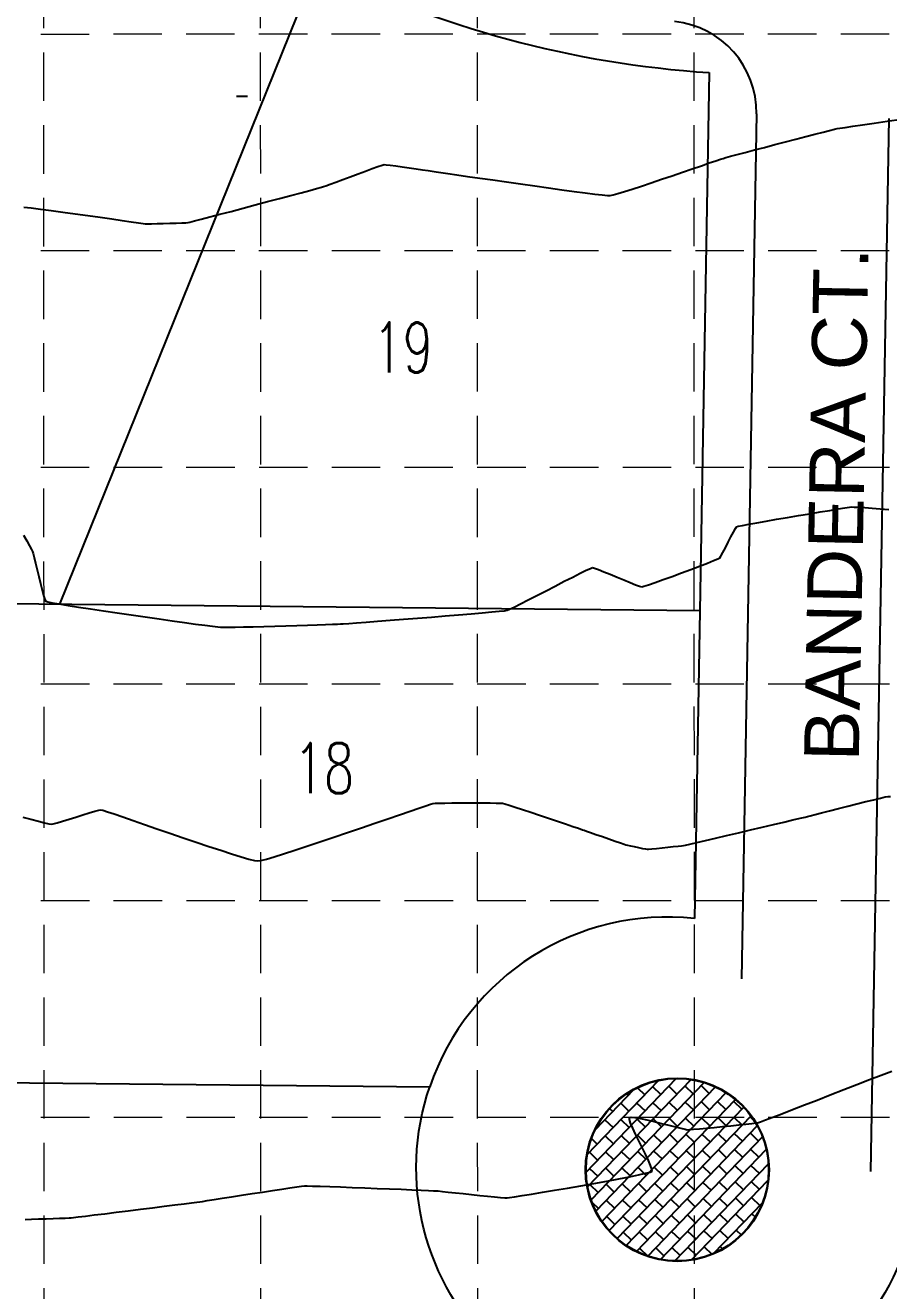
# Model space of a CAD drawing. Extents: x -500 to 2880, y -1767 to 500.
# Drawn here: x 2208.6 to 2397.8, y -805 to -527.6 of the extents above; entities that cross this region are included whole.
import ezdxf
from ezdxf.enums import TextEntityAlignment as Align

# ---------------------------------------------------------------- set-up
doc = ezdxf.new("R2010")
doc.units = 0
doc.header["$LTSCALE"] = 25
doc.header["$MEASUREMENT"] = 0
doc.linetypes.add('DASHED', pattern=[0.75, 0.5, -0.25])
doc.linetypes.add('HIDDEN', pattern=[0.375, 0.25, -0.125])
for name, color, linetype in [('BRICK', 254, 'CONTINUOUS'), ('CONT-MJR', 11, 'DASHED'), ('CONT-MNR', 9, 'HIDDEN'), ('GRID', 254, 'HIDDEN'), ('P-LOTS', 1, 'CONTINUOUS'), ('P-ROW', 2, 'CONTINUOUS'), ('PHASE2', 9, 'CONTINUOUS'), ('PHASE2TEXT', 9, 'CONTINUOUS'), ('STREET', 6, 'CONTINUOUS')]:
    doc.layers.add(name, color=color, linetype=linetype)
doc.styles.get("Standard").update_dxf_attribs({"font": 'ARIAL.TTF'})
doc.styles.add('TEXT100', font='simplex.shx', dxfattribs={"height": 8.8})

msp = doc.modelspace()

# ---------------------------------------------------------------- hatches: boundary and pattern name
at = {"layer": 'BRICK'}
h = msp.add_hatch(dxfattribs=at)
h.set_pattern_fill('BRICK', color=256, scale=10, angle=-133.9098, style=0)
h.set_pattern_definition([(226.09015, (3424.1136, -361.384), (1.80108, -1.733814), []), (316.09015, (3424.1136, -361.384), (3.467628, 3.60216), [2.5, -2.5]), (316.09015, (3422.38, -363.185), (3.467628, 3.60216), [-2.5, 2.5])])
edge = h.paths.add_edge_path()
edge.add_arc((2351.5, -778.5), 20, -133.9098, 226.0902)

# ---------------------------------------------------------------- linework, layer by layer
msp.add_circle((2351.5, -778.5), 20.11, dxfattribs=at)
at = {"layer": 'CONT-MJR', "color": 35}
for p, q in [((2375.66, -635.47, 590), (2378.1, -635.05, 590)), ((2378.1, -635.05, 590), (2380.52, -634.65, 590)), ((2380.52, -634.65, 590), (2382.82, -634.26, 590)), ((2382.82, -634.26, 590), (2384.93, -633.92, 590)), ((2384.93, -633.92, 590), (2386.76, -633.62, 590)), ((2386.76, -633.62, 590), (2388.23, -633.39, 590)), ((2388.23, -633.39, 590), (2389.26, -633.24, 590)), ((2389.26, -633.24, 590), (2389.76, -633.18, 590)), ((2389.76, -633.18, 590), (2390.29, -633.19, 590)), ((2390.29, -633.19, 590), (2391.26, -633.24, 590)), ((2391.26, -633.24, 590), (2392.59, -633.32, 590)), ((2392.59, -633.32, 590), (2394.19, -633.43, 590)), ((2394.19, -633.43, 590), (2395.97, -633.56, 590)), ((2395.97, -633.56, 590), (2397.84, -633.7, 590)), ((2363.79, -638.68, 590), (2364.23, -637.89, 590)), ((2364.23, -637.89, 590), (2364.49, -637.53, 590)), ((2364.49, -637.53, 590), (2364.87, -637.42, 590)), ((2364.87, -637.42, 590), (2365.79, -637.23, 590)), ((2365.79, -637.23, 590), (2367.17, -636.97, 590)), ((2367.17, -636.97, 590), (2368.93, -636.64, 590)), ((2368.93, -636.64, 590), (2370.99, -636.28, 590)), ((2370.99, -636.28, 590), (2373.26, -635.88, 590)), ((2373.26, -635.88, 590), (2375.66, -635.47, 590)), ((2208.21, -639.37, 590), (2208.94, -640.63, 590)), ((2208.94, -640.63, 590), (2209.55, -641.71, 590)), ((2362.64, -640.93, 590), (2363.25, -639.73, 590)), ((2363.25, -639.73, 590), (2363.79, -638.68, 590)), ((2209.55, -641.71, 590), (2210, -642.5, 590)), ((2210, -642.5, 590), (2210.22, -642.93, 590)), ((2210.22, -642.93, 590), (2210.35, -643.39, 590)), ((2210.35, -643.39, 590), (2210.58, -644.28, 590)), ((2361.07, -643.98, 590), (2361.5, -643.19, 590)), ((2361.5, -643.19, 590), (2362.04, -642.13, 590)), ((2362.04, -642.13, 590), (2362.64, -640.93, 590)), ((2210.58, -644.28, 590), (2210.87, -645.5, 590)), ((2210.87, -645.5, 590), (2211.21, -646.93, 590)), ((2354.45, -646.88, 590), (2356.38, -646.15, 590)), ((2356.38, -646.15, 590), (2358.09, -645.49, 590)), ((2358.09, -645.49, 590), (2359.47, -644.95, 590)), ((2359.47, -644.95, 590), (2360.41, -644.56, 590)), ((2360.41, -644.56, 590), (2360.82, -644.36, 590)), ((2360.82, -644.36, 590), (2361.07, -643.98, 590)), ((2211.21, -646.93, 590), (2211.58, -648.46, 590)), ((2211.58, -648.46, 590), (2211.95, -649.99, 590)), ((2326.75, -649.48, 590), (2328.6, -648.54, 590)), ((2328.6, -648.54, 590), (2330.22, -647.72, 590)), ((2330.22, -647.72, 590), (2331.53, -647.07, 590)), ((2331.53, -647.07, 590), (2332.45, -646.64, 590)), ((2332.45, -646.64, 590), (2332.9, -646.48, 590)), ((2332.9, -646.48, 590), (2333.36, -646.59, 590)), ((2333.36, -646.59, 590), (2334.24, -646.9, 590)), ((2334.24, -646.9, 590), (2335.42, -647.37, 590)), ((2335.42, -647.37, 590), (2336.81, -647.94, 590)), ((2336.81, -647.94, 590), (2338.3, -648.56, 590)), ((2338.3, -648.56, 590), (2339.79, -649.18, 590)), ((2339.79, -649.18, 590), (2341.17, -649.75, 590)), ((2346.65, -649.73, 590), (2348.4, -649.11, 590)), ((2348.4, -649.11, 590), (2350.35, -648.4, 590)), ((2350.35, -648.4, 590), (2352.4, -647.64, 590)), ((2352.4, -647.64, 590), (2354.45, -646.88, 590)), ((2211.95, -649.99, 590), (2212.32, -651.4, 590)), ((2212.32, -651.4, 590), (2212.65, -652.59, 590)), ((2320.74, -652.6, 590), (2322.74, -651.56, 590)), ((2322.74, -651.56, 590), (2324.77, -650.51, 590)), ((2324.77, -650.51, 590), (2326.75, -649.48, 590)), ((2341.17, -649.75, 590), (2342.36, -650.22, 590)), ((2342.36, -650.22, 590), (2343.23, -650.55, 590)), ((2343.23, -650.55, 590), (2343.7, -650.67, 590)), ((2343.7, -650.67, 590), (2344.19, -650.55, 590)), ((2344.19, -650.55, 590), (2345.21, -650.22, 590)), ((2345.21, -650.22, 590), (2346.65, -649.73, 590)), ((2212.65, -652.59, 590), (2212.94, -653.44, 590)), ((2212.94, -653.44, 590), (2213.15, -653.85, 590)), ((2213.15, -653.85, 590), (2213.56, -653.98, 590)), ((2213.56, -653.98, 590), (2214.55, -654.18, 590)), ((2214.55, -654.18, 590), (2216.05, -654.44, 590)), ((2216.05, -654.44, 590), (2218, -654.76, 590)), ((2218, -654.76, 590), (2220.31, -655.13, 590)), ((2315.78, -655.12, 590), (2317.18, -654.42, 590)), ((2317.18, -654.42, 590), (2318.86, -653.57, 590)), ((2318.86, -653.57, 590), (2320.74, -652.6, 590)), ((2220.31, -655.13, 590), (2222.93, -655.53, 590)), ((2222.93, -655.53, 590), (2225.76, -655.96, 590)), ((2225.76, -655.96, 590), (2228.75, -656.4, 590)), ((2228.75, -656.4, 590), (2231.83, -656.85, 590)), ((2231.83, -656.85, 590), (2234.91, -657.3, 590)), ((2234.91, -657.3, 590), (2237.94, -657.73, 590)), ((2294.54, -657.56, 590), (2297.63, -657.31, 590)), ((2297.63, -657.31, 590), (2300.67, -657.07, 590)), ((2300.67, -657.07, 590), (2303.58, -656.84, 590)), ((2303.58, -656.84, 590), (2306.3, -656.61, 590)), ((2306.3, -656.61, 590), (2308.75, -656.4, 590)), ((2308.75, -656.4, 590), (2310.83, -656.21, 590)), ((2310.83, -656.21, 590), (2312.49, -656.05, 590)), ((2312.49, -656.05, 590), (2313.64, -655.93, 590)), ((2313.64, -655.93, 590), (2314.19, -655.84, 590)), ((2314.19, -655.84, 590), (2314.76, -655.61, 590)), ((2314.76, -655.61, 590), (2315.78, -655.12, 590)), ((2237.94, -657.73, 590), (2240.83, -658.14, 590)), ((2240.83, -658.14, 590), (2243.52, -658.51, 590)), ((2243.52, -658.51, 590), (2245.93, -658.85, 590)), ((2245.93, -658.85, 590), (2248, -659.13, 590)), ((2248, -659.13, 590), (2249.64, -659.34, 590)), ((2249.64, -659.34, 590), (2250.8, -659.49, 590)), ((2250.8, -659.49, 590), (2251.4, -659.55, 590)), ((2251.4, -659.55, 590), (2252.01, -659.56, 590)), ((2252.01, -659.56, 590), (2253.12, -659.55, 590)), ((2253.12, -659.55, 590), (2254.63, -659.52, 590)), ((2254.63, -659.52, 590), (2256.48, -659.48, 590)), ((2256.48, -659.48, 590), (2258.6, -659.43, 590)), ((2258.6, -659.43, 590), (2260.9, -659.37, 590)), ((2260.9, -659.37, 590), (2263.31, -659.3, 590)), ((2263.31, -659.3, 590), (2265.76, -659.23, 590)), ((2265.76, -659.23, 590), (2268.17, -659.15, 590)), ((2268.17, -659.15, 590), (2270.47, -659.08, 590)), ((2270.47, -659.08, 590), (2272.58, -659.01, 590)), ((2272.58, -659.01, 590), (2274.44, -658.95, 590)), ((2274.44, -658.95, 590), (2275.95, -658.89, 590)), ((2275.95, -658.89, 590), (2277.05, -658.85, 590)), ((2277.05, -658.85, 590), (2277.67, -658.82, 590)), ((2277.67, -658.82, 590), (2278.3, -658.78, 590)), ((2278.3, -658.78, 590), (2279.5, -658.7, 590)), ((2279.5, -658.7, 590), (2281.21, -658.57, 590)), ((2281.21, -658.57, 590), (2283.34, -658.41, 590)), ((2283.34, -658.41, 590), (2285.81, -658.23, 590)), ((2285.81, -658.23, 590), (2288.56, -658.02, 590)), ((2288.56, -658.02, 590), (2291.5, -657.79, 590)), ((2291.5, -657.79, 590), (2294.54, -657.56, 590))]:
    msp.add_line(p, q, dxfattribs=at)
at = {"layer": 'CONT-MNR', "color": 35}
for p, q in [((2392.1, -549.39, 591), (2394.63, -549.03, 591)), ((2394.63, -549.03, 591), (2397.49, -548.62, 591)), ((2397.49, -548.62, 591), (2400.61, -548.18, 591)), ((2377.49, -552.52, 591), (2379.67, -551.95, 591)), ((2379.67, -551.95, 591), (2381.68, -551.43, 591)), ((2381.68, -551.43, 591), (2383.45, -550.98, 591)), ((2383.45, -550.98, 591), (2384.89, -550.61, 591)), ((2384.89, -550.61, 591), (2385.94, -550.35, 591)), ((2385.94, -550.35, 591), (2386.53, -550.22, 591)), ((2386.53, -550.22, 591), (2387.1, -550.12, 591)), ((2387.1, -550.12, 591), (2388.27, -549.95, 591)), ((2388.27, -549.95, 591), (2389.95, -549.7, 591)), ((2389.95, -549.7, 591), (2392.1, -549.39, 591)), ((2368.39, -554.91, 591), (2370.58, -554.33, 591)), ((2370.58, -554.33, 591), (2372.87, -553.73, 591)), ((2372.87, -553.73, 591), (2375.2, -553.12, 591)), ((2375.2, -553.12, 591), (2377.49, -552.52, 591)), ((2358.52, -557.76, 591), (2359.94, -557.28, 591)), ((2359.94, -557.28, 591), (2360.98, -556.93, 591)), ((2360.98, -556.93, 591), (2361.56, -556.74, 591)), ((2361.56, -556.74, 591), (2362.14, -556.58, 591)), ((2362.14, -556.58, 591), (2363.19, -556.29, 591)), ((2363.19, -556.29, 591), (2364.63, -555.91, 591)), ((2364.63, -555.91, 591), (2366.38, -555.44, 591)), ((2366.38, -555.44, 591), (2368.39, -554.91, 591)), ((2279.84, -560.77, 591), (2281.54, -560.14, 591)), ((2281.54, -560.14, 591), (2283.18, -559.53, 591)), ((2283.18, -559.53, 591), (2284.67, -558.99, 591)), ((2284.67, -558.99, 591), (2285.91, -558.54, 591)), ((2285.91, -558.54, 591), (2286.81, -558.24, 591)), ((2286.81, -558.24, 591), (2287.27, -558.12, 591)), ((2287.27, -558.12, 591), (2287.73, -558.14, 591)), ((2287.73, -558.14, 591), (2288.62, -558.23, 591)), ((2288.62, -558.23, 591), (2289.83, -558.39, 591)), ((2289.83, -558.39, 591), (2291.24, -558.59, 591)), ((2291.24, -558.59, 591), (2292.76, -558.8, 591)), ((2292.76, -558.8, 591), (2294.28, -559.03, 591)), ((2294.28, -559.03, 591), (2295.7, -559.24, 591)), ((2295.7, -559.24, 591), (2296.9, -559.42, 591)), ((2296.9, -559.42, 591), (2297.79, -559.56, 591)), ((2297.79, -559.56, 591), (2298.26, -559.62, 591)), ((2298.26, -559.62, 591), (2298.7, -559.69, 591)), ((2298.7, -559.69, 591), (2299.72, -559.84, 591)), ((2299.72, -559.84, 591), (2301.25, -560.06, 591)), ((2301.25, -560.06, 591), (2303.22, -560.35, 591)), ((2303.22, -560.35, 591), (2305.56, -560.69, 591)), ((2350.37, -560.55, 591), (2352.64, -559.78, 591)), ((2352.64, -559.78, 591), (2354.8, -559.04, 591)), ((2354.8, -559.04, 591), (2356.78, -558.36, 591)), ((2356.78, -558.36, 591), (2358.52, -557.76, 591)), ((2272.48, -563.36, 591), (2273.52, -563.08, 591)), ((2273.52, -563.08, 591), (2273.99, -562.94, 591)), ((2273.99, -562.94, 591), (2274.49, -562.77, 591)), ((2274.49, -562.77, 591), (2275.42, -562.42, 591)), ((2275.42, -562.42, 591), (2276.69, -561.95, 591)), ((2276.69, -561.95, 591), (2278.19, -561.39, 591)), ((2278.19, -561.39, 591), (2279.84, -560.77, 591)), ((2305.56, -560.69, 591), (2308.2, -561.07, 591)), ((2308.2, -561.07, 591), (2311.06, -561.48, 591)), ((2311.06, -561.48, 591), (2314.07, -561.92, 591)), ((2314.07, -561.92, 591), (2317.17, -562.36, 591)), ((2317.17, -562.36, 591), (2320.27, -562.79, 591)), ((2320.27, -562.79, 591), (2323.31, -563.22, 591)), ((2323.31, -563.22, 591), (2326.22, -563.62, 591)), ((2341.65, -563.47, 591), (2343.64, -562.82, 591)), ((2343.64, -562.82, 591), (2345.8, -562.1, 591)), ((2345.8, -562.1, 591), (2348.07, -561.33, 591)), ((2348.07, -561.33, 591), (2350.37, -560.55, 591)), ((2261.74, -566.24, 591), (2264.36, -565.54, 591)), ((2264.36, -565.54, 591), (2266.83, -564.88, 591)), ((2266.83, -564.88, 591), (2269.06, -564.28, 591)), ((2269.06, -564.28, 591), (2270.97, -563.77, 591)), ((2270.97, -563.77, 591), (2272.48, -563.36, 591)), ((2326.22, -563.62, 591), (2328.92, -563.99, 591)), ((2328.92, -563.99, 591), (2331.34, -564.3, 591)), ((2331.34, -564.3, 591), (2333.42, -564.57, 591)), ((2333.42, -564.57, 591), (2335.07, -564.76, 591)), ((2335.07, -564.76, 591), (2336.23, -564.87, 591)), ((2336.23, -564.87, 591), (2336.82, -564.89, 591)), ((2336.82, -564.89, 591), (2337.42, -564.77, 591)), ((2337.42, -564.77, 591), (2338.47, -564.47, 591)), ((2338.47, -564.47, 591), (2339.9, -564.03, 591)), ((2339.9, -564.03, 591), (2341.65, -563.47, 591)), ((2208.31, -567.42, 591), (2209.93, -567.61, 591)), ((2209.93, -567.61, 591), (2211.97, -567.87, 591)), ((2211.97, -567.87, 591), (2214.31, -568.18, 591)), ((2214.31, -568.18, 591), (2216.88, -568.53, 591)), ((2216.88, -568.53, 591), (2219.58, -568.9, 591)), ((2251.27, -569.01, 591), (2253.72, -568.37, 591)), ((2253.72, -568.37, 591), (2256.34, -567.67, 591)), ((2256.34, -567.67, 591), (2259.04, -566.96, 591)), ((2259.04, -566.96, 591), (2261.74, -566.24, 591)), ((2219.58, -568.9, 591), (2222.32, -569.29, 591)), ((2222.32, -569.29, 591), (2225.01, -569.67, 591)), ((2225.01, -569.67, 591), (2227.56, -570.04, 591)), ((2227.56, -570.04, 591), (2229.87, -570.37, 591)), ((2229.87, -570.37, 591), (2231.85, -570.65, 591)), ((2231.85, -570.65, 591), (2233.42, -570.88, 591)), ((2233.42, -570.88, 591), (2234.47, -571.02, 591)), ((2234.47, -571.02, 591), (2234.93, -571.08, 591)), ((2234.93, -571.08, 591), (2235.39, -571.08, 591)), ((2235.39, -571.08, 591), (2236.29, -571.07, 591)), ((2236.29, -571.07, 591), (2237.5, -571.05, 591)), ((2237.5, -571.05, 591), (2238.88, -571.02, 591)), ((2238.88, -571.02, 591), (2240.34, -570.98, 591)), ((2240.34, -570.98, 591), (2241.72, -570.94, 591)), ((2241.72, -570.94, 591), (2242.93, -570.9, 591)), ((2242.93, -570.9, 591), (2243.82, -570.86, 591)), ((2243.82, -570.86, 591), (2244.29, -570.83, 591)), ((2244.29, -570.83, 591), (2244.71, -570.73, 591)), ((2244.71, -570.73, 591), (2245.7, -570.47, 591)), ((2245.7, -570.47, 591), (2247.18, -570.09, 591)), ((2247.18, -570.09, 591), (2249.06, -569.6, 591)), ((2249.06, -569.6, 591), (2251.27, -569.01, 591)), ((2294.9, -699.19, 589), (2296.42, -698.68, 589)), ((2296.42, -698.68, 589), (2297.45, -698.34, 589)), ((2297.45, -698.34, 589), (2297.92, -698.2, 589)), ((2297.92, -698.2, 589), (2298.42, -698.16, 589)), ((2298.42, -698.16, 589), (2299.33, -698.13, 589)), ((2299.33, -698.13, 589), (2300.59, -698.1, 589)), ((2300.59, -698.1, 589), (2302.1, -698.08, 589)), ((2302.1, -698.08, 589), (2303.79, -698.07, 589)), ((2303.79, -698.07, 589), (2305.56, -698.06, 589)), ((2305.56, -698.06, 589), (2307.33, -698.06, 589)), ((2307.33, -698.06, 589), (2309.01, -698.06, 589)), ((2309.01, -698.06, 589), (2310.52, -698.07, 589)), ((2310.52, -698.07, 589), (2311.78, -698.09, 589)), ((2311.78, -698.09, 589), (2312.7, -698.12, 589)), ((2312.7, -698.12, 589), (2313.19, -698.16, 589)), ((2313.19, -698.16, 589), (2313.68, -698.28, 589)), ((2313.68, -698.28, 589), (2314.63, -698.57, 589)), ((2314.63, -698.57, 589), (2315.95, -699, 589)), ((2315.95, -699, 589), (2317.57, -699.52, 589)), ((2386.81, -699.31, 589), (2388.85, -698.8, 589)), ((2388.85, -698.8, 589), (2390.88, -698.28, 589)), ((2390.88, -698.28, 589), (2392.82, -697.79, 589)), ((2392.82, -697.79, 589), (2394.56, -697.36, 589)), ((2394.56, -697.36, 589), (2396.01, -697.01, 589)), ((2396.01, -697.01, 589), (2397.08, -696.77, 589)), ((2397.08, -696.77, 589), (2397.65, -696.66, 589)), ((2397.65, -696.66, 589), (2398.19, -696.63, 589)), ((2208.06, -701.16, 589), (2209.88, -701.66, 589)), ((2209.88, -701.66, 589), (2211.51, -702.1, 589)), ((2216.82, -702.06, 589), (2218.23, -701.63, 589)), ((2218.23, -701.63, 589), (2219.73, -701.16, 589)), ((2219.73, -701.16, 589), (2221.24, -700.68, 589)), ((2221.24, -700.68, 589), (2222.65, -700.25, 589)), ((2222.65, -700.25, 589), (2223.85, -699.9, 589)), ((2223.85, -699.9, 589), (2224.73, -699.66, 589)), ((2224.73, -699.66, 589), (2225.2, -699.57, 589)), ((2225.2, -699.57, 589), (2225.64, -699.69, 589)), ((2225.64, -699.69, 589), (2226.64, -700, 589)), ((2226.64, -700, 589), (2228.12, -700.5, 589)), ((2228.12, -700.5, 589), (2230.02, -701.15, 589)), ((2230.02, -701.15, 589), (2232.26, -701.92, 589)), ((2232.26, -701.92, 589), (2234.77, -702.79, 589)), ((2285.25, -702.51, 589), (2288.06, -701.54, 589)), ((2288.06, -701.54, 589), (2290.65, -700.65, 589)), ((2290.65, -700.65, 589), (2292.95, -699.86, 589)), ((2292.95, -699.86, 589), (2294.9, -699.19, 589)), ((2317.57, -699.52, 589), (2319.38, -700.12, 589)), ((2319.38, -700.12, 589), (2321.32, -700.77, 589)), ((2321.32, -700.77, 589), (2323.3, -701.43, 589)), ((2323.3, -701.43, 589), (2325.22, -702.08, 589)), ((2374.86, -702.27, 589), (2376.83, -701.8, 589)), ((2376.83, -701.8, 589), (2378.41, -701.43, 589)), ((2378.41, -701.43, 589), (2379.51, -701.17, 589)), ((2379.51, -701.17, 589), (2380.06, -701.04, 589)), ((2380.06, -701.04, 589), (2380.63, -700.9, 589)), ((2380.63, -700.9, 589), (2381.69, -700.63, 589)), ((2381.69, -700.63, 589), (2383.13, -700.26, 589)), ((2383.13, -700.26, 589), (2384.88, -699.81, 589)), ((2384.88, -699.81, 589), (2386.81, -699.31, 589)), ((2211.51, -702.1, 589), (2212.85, -702.44, 589)), ((2212.85, -702.44, 589), (2213.8, -702.67, 589)), ((2213.8, -702.67, 589), (2214.27, -702.75, 589)), ((2214.27, -702.75, 589), (2214.74, -702.66, 589)), ((2214.74, -702.66, 589), (2215.62, -702.42, 589)), ((2215.62, -702.42, 589), (2216.82, -702.06, 589)), ((2234.77, -702.79, 589), (2237.48, -703.72, 589)), ((2237.48, -703.72, 589), (2240.31, -704.7, 589)), ((2240.31, -704.7, 589), (2243.2, -705.69, 589)), ((2276.21, -705.6, 589), (2279.26, -704.56, 589)), ((2279.26, -704.56, 589), (2282.3, -703.52, 589)), ((2282.3, -703.52, 589), (2285.25, -702.51, 589)), ((2325.22, -702.08, 589), (2327.01, -702.68, 589)), ((2327.01, -702.68, 589), (2328.58, -703.21, 589)), ((2328.58, -703.21, 589), (2329.85, -703.64, 589)), ((2329.85, -703.64, 589), (2330.72, -703.94, 589)), ((2330.72, -703.94, 589), (2331.13, -704.08, 589)), ((2331.13, -704.08, 589), (2331.59, -704.24, 589)), ((2331.59, -704.24, 589), (2332.49, -704.55, 589)), ((2332.49, -704.55, 589), (2333.69, -704.97, 589)), ((2362.32, -705.21, 589), (2364.9, -704.6, 589)), ((2364.9, -704.6, 589), (2367.53, -703.99, 589)), ((2367.53, -703.99, 589), (2370.13, -703.38, 589)), ((2370.13, -703.38, 589), (2372.6, -702.8, 589)), ((2372.6, -702.8, 589), (2374.86, -702.27, 589)), ((2243.2, -705.69, 589), (2246.07, -706.66, 589)), ((2246.07, -706.66, 589), (2248.84, -707.6, 589)), ((2270.34, -707.57, 589), (2273.21, -706.61, 589)), ((2273.21, -706.61, 589), (2276.21, -705.6, 589)), ((2333.69, -704.97, 589), (2335.08, -705.46, 589)), ((2335.08, -705.46, 589), (2336.51, -705.96, 589)), ((2336.51, -705.96, 589), (2337.88, -706.43, 589)), ((2337.88, -706.43, 589), (2339.04, -706.84, 589)), ((2339.04, -706.84, 589), (2339.86, -707.12, 589)), ((2339.86, -707.12, 589), (2340.24, -707.25, 589)), ((2340.24, -707.25, 589), (2340.57, -707.33, 589)), ((2340.57, -707.33, 589), (2341.23, -707.47, 589)), ((2341.23, -707.47, 589), (2342.09, -707.66, 589)), ((2351.67, -707.54, 589), (2352.46, -707.45, 589)), ((2352.46, -707.45, 589), (2352.86, -707.4, 589)), ((2352.86, -707.4, 589), (2353.28, -707.31, 589)), ((2353.28, -707.31, 589), (2354.28, -707.08, 589)), ((2354.28, -707.08, 589), (2355.78, -706.73, 589)), ((2355.78, -706.73, 589), (2357.67, -706.29, 589)), ((2357.67, -706.29, 589), (2359.88, -705.78, 589)), ((2359.88, -705.78, 589), (2362.32, -705.21, 589)), ((2248.84, -707.6, 589), (2251.46, -708.46, 589)), ((2251.46, -708.46, 589), (2253.83, -709.23, 589)), ((2253.83, -709.23, 589), (2255.9, -709.88, 589)), ((2255.9, -709.88, 589), (2257.59, -710.37, 589)), ((2261.46, -710.38, 589), (2263.15, -709.88, 589)), ((2263.15, -709.88, 589), (2265.24, -709.23, 589)), ((2265.24, -709.23, 589), (2267.66, -708.45, 589)), ((2267.66, -708.45, 589), (2270.34, -707.57, 589)), ((2342.09, -707.66, 589), (2343.01, -707.85, 589)), ((2343.01, -707.85, 589), (2343.87, -708.03, 589)), ((2343.87, -708.03, 589), (2344.53, -708.16, 589)), ((2344.53, -708.16, 589), (2344.87, -708.21, 589)), ((2344.87, -708.21, 589), (2345.21, -708.19, 589)), ((2345.21, -708.19, 589), (2345.94, -708.13, 589)), ((2345.94, -708.13, 589), (2346.96, -708.03, 589)), ((2346.96, -708.03, 589), (2348.16, -707.91, 589)), ((2348.16, -707.91, 589), (2349.41, -707.78, 589)), ((2349.41, -707.78, 589), (2350.62, -707.65, 589)), ((2350.62, -707.65, 589), (2351.67, -707.54, 589)), ((2257.59, -710.37, 589), (2258.83, -710.69, 589)), ((2258.83, -710.69, 589), (2259.54, -710.8, 589)), ((2259.54, -710.8, 589), (2260.23, -710.69, 589)), ((2260.23, -710.69, 589), (2261.46, -710.38, 589)), ((2396.2, -757.75, 588), (2398.49, -756.87, 588)), ((2387.98, -760.94, 588), (2390.87, -759.82, 588)), ((2390.87, -759.82, 588), (2393.64, -758.74, 588)), ((2393.64, -758.74, 588), (2396.2, -757.75, 588)), ((2382.14, -763.21, 588), (2385.04, -762.08, 588)), ((2385.04, -762.08, 588), (2387.98, -760.94, 588)), ((2374.4, -766.21, 588), (2376.74, -765.3, 588)), ((2376.74, -765.3, 588), (2379.35, -764.29, 588)), ((2379.35, -764.29, 588), (2382.14, -763.21, 588)), ((2341, -767.08, 588), (2341.4, -766.99, 588)), ((2341, -767.48, 588), (2341, -767.08, 588)), ((2341.27, -768.28, 588), (2341, -767.48, 588)), ((2341.74, -769.38, 588), (2341.27, -768.28, 588)), ((2341.4, -766.99, 588), (2342.23, -767.06, 588)), ((2342.23, -767.06, 588), (2343.41, -767.27, 588)), ((2343.41, -767.27, 588), (2344.83, -767.57, 588)), ((2344.83, -767.57, 588), (2346.41, -767.94, 588)), ((2346.41, -767.94, 588), (2348.04, -768.34, 588)), ((2348.04, -768.34, 588), (2349.63, -768.74, 588)), ((2364.97, -768.67, 588), (2366.53, -768.49, 588)), ((2366.53, -768.49, 588), (2367.82, -768.34, 588)), ((2367.82, -768.34, 588), (2368.76, -768.22, 588)), ((2368.76, -768.22, 588), (2369.27, -768.14, 588)), ((2369.27, -768.14, 588), (2369.76, -767.97, 588)), ((2369.76, -767.97, 588), (2370.83, -767.57, 588)), ((2370.83, -767.57, 588), (2372.41, -766.97, 588)), ((2372.41, -766.97, 588), (2374.4, -766.21, 588)), ((2342.36, -770.7, 588), (2341.74, -769.38, 588)), ((2343.07, -772.16, 588), (2342.36, -770.7, 588)), ((2349.63, -768.74, 588), (2351.09, -769.11, 588)), ((2351.09, -769.11, 588), (2352.31, -769.42, 588)), ((2352.31, -769.42, 588), (2353.21, -769.64, 588)), ((2353.21, -769.64, 588), (2353.69, -769.72, 588)), ((2353.69, -769.72, 588), (2354.16, -769.7, 588)), ((2354.16, -769.7, 588), (2355.07, -769.64, 588)), ((2355.07, -769.64, 588), (2356.34, -769.53, 588)), ((2356.34, -769.53, 588), (2357.89, -769.38, 588)), ((2357.89, -769.38, 588), (2359.61, -769.22, 588)), ((2359.61, -769.22, 588), (2361.42, -769.04, 588)), ((2361.42, -769.04, 588), (2363.24, -768.85, 588)), ((2363.24, -768.85, 588), (2364.97, -768.67, 588)), ((2343.82, -773.66, 588), (2343.07, -772.16, 588)), ((2344.54, -775.12, 588), (2343.82, -773.66, 588)), ((2345.17, -776.45, 588), (2344.54, -775.12, 588)), ((2345.66, -777.57, 588), (2345.17, -776.45, 588)), ((2341.01, -780.04, 588), (2343, -779.63, 588)), ((2343, -779.63, 588), (2344.56, -779.28, 588)), ((2344.56, -779.28, 588), (2345.58, -779, 588)), ((2345.58, -779, 588), (2345.99, -778.81, 588)), ((2345.96, -778.38, 588), (2345.66, -777.57, 588)), ((2345.99, -778.81, 588), (2345.96, -778.38, 588)), ((2266.63, -782.47, 588), (2268.11, -782.26, 588)), ((2268.11, -782.26, 588), (2269.19, -782.12, 588)), ((2269.19, -782.12, 588), (2269.79, -782.05, 588)), ((2269.79, -782.05, 588), (2270.41, -782.05, 588)), ((2270.41, -782.05, 588), (2271.6, -782.07, 588)), ((2271.6, -782.07, 588), (2273.27, -782.12, 588)), ((2273.27, -782.12, 588), (2275.34, -782.19, 588)), ((2275.34, -782.19, 588), (2277.71, -782.27, 588)), ((2277.71, -782.27, 588), (2280.29, -782.37, 588)), ((2280.29, -782.37, 588), (2283, -782.47, 588)), ((2327.44, -782.51, 588), (2330.34, -782, 588)), ((2330.34, -782, 588), (2333.24, -781.49, 588)), ((2333.24, -781.49, 588), (2336.04, -780.98, 588)), ((2336.04, -780.98, 588), (2338.66, -780.49, 588)), ((2338.66, -780.49, 588), (2341.01, -780.04, 588)), ((2248.52, -785.27, 588), (2250, -785.04, 588)), ((2250, -785.04, 588), (2251.8, -784.76, 588)), ((2251.8, -784.76, 588), (2253.84, -784.44, 588)), ((2253.84, -784.44, 588), (2256.03, -784.09, 588)), ((2256.03, -784.09, 588), (2258.31, -783.74, 588)), ((2258.31, -783.74, 588), (2260.59, -783.39, 588)), ((2260.59, -783.39, 588), (2262.79, -783.05, 588)), ((2262.79, -783.05, 588), (2264.83, -782.74, 588)), ((2264.83, -782.74, 588), (2266.63, -782.47, 588)), ((2283, -782.47, 588), (2285.75, -782.58, 588)), ((2285.75, -782.58, 588), (2288.45, -782.68, 588)), ((2288.45, -782.68, 588), (2291.01, -782.79, 588)), ((2291.01, -782.79, 588), (2293.34, -782.88, 588)), ((2293.34, -782.88, 588), (2295.35, -782.97, 588)), ((2295.35, -782.97, 588), (2296.96, -783.04, 588)), ((2296.96, -783.04, 588), (2298.07, -783.09, 588)), ((2298.07, -783.09, 588), (2298.6, -783.11, 588)), ((2298.6, -783.11, 588), (2299.11, -783.16, 588)), ((2299.11, -783.16, 588), (2300.05, -783.25, 588)), ((2300.05, -783.25, 588), (2301.33, -783.39, 588)), ((2301.33, -783.39, 588), (2302.88, -783.56, 588)), ((2302.88, -783.56, 588), (2304.6, -783.74, 588)), ((2304.6, -783.74, 588), (2306.4, -783.93, 588)), ((2306.4, -783.93, 588), (2308.21, -784.12, 588)), ((2308.21, -784.12, 588), (2309.93, -784.3, 588)), ((2309.93, -784.3, 588), (2311.48, -784.45, 588)), ((2311.48, -784.45, 588), (2312.76, -784.57, 588)), ((2312.76, -784.57, 588), (2313.7, -784.65, 588)), ((2313.7, -784.65, 588), (2314.21, -784.67, 588)), ((2314.21, -784.67, 588), (2314.74, -784.6, 588)), ((2314.74, -784.6, 588), (2315.86, -784.43, 588)), ((2315.86, -784.43, 588), (2317.5, -784.17, 588)), ((2317.5, -784.17, 588), (2319.56, -783.84, 588)), ((2319.56, -783.84, 588), (2321.97, -783.44, 588)), ((2321.97, -783.44, 588), (2324.62, -782.99, 588)), ((2324.62, -782.99, 588), (2327.44, -782.51, 588)), ((2226.03, -788.14, 588), (2228.53, -787.83, 588)), ((2228.53, -787.83, 588), (2231.17, -787.5, 588)), ((2231.17, -787.5, 588), (2233.86, -787.16, 588)), ((2233.86, -787.16, 588), (2236.52, -786.83, 588)), ((2236.52, -786.83, 588), (2239.06, -786.51, 588)), ((2239.06, -786.51, 588), (2241.38, -786.22, 588)), ((2241.38, -786.22, 588), (2243.42, -785.96, 588)), ((2243.42, -785.96, 588), (2245.06, -785.75, 588)), ((2245.06, -785.75, 588), (2246.24, -785.6, 588)), ((2246.24, -785.6, 588), (2246.85, -785.52, 588)), ((2246.85, -785.52, 588), (2247.45, -785.43, 588)), ((2247.45, -785.43, 588), (2248.52, -785.27, 588)), ((2208.58, -789.4, 588), (2210, -789.35, 588)), ((2210, -789.35, 588), (2211.56, -789.29, 588)), ((2211.56, -789.29, 588), (2213.17, -789.24, 588)), ((2213.17, -789.24, 588), (2214.73, -789.18, 588)), ((2214.73, -789.18, 588), (2216.15, -789.13, 588)), ((2216.15, -789.13, 588), (2217.35, -789.09, 588)), ((2217.35, -789.09, 588), (2218.23, -789.05, 588)), ((2218.23, -789.05, 588), (2218.69, -789.03, 588)), ((2218.69, -789.03, 588), (2219.18, -788.98, 588)), ((2219.18, -788.98, 588), (2220.24, -788.85, 588)), ((2220.24, -788.85, 588), (2221.8, -788.66, 588)), ((2221.8, -788.66, 588), (2223.75, -788.42, 588)), ((2223.75, -788.42, 588), (2226.03, -788.14, 588))]:
    msp.add_line(p, q, dxfattribs=at)
at = {"layer": 'GRID', "color": 252, "linetype": 'HIDDEN', "lineweight": 0, "ltscale": 1.7}
for p, q in [((2212.49, 88.02), (2212.87, -1574.69)), ((2259.99, 88.03), (2260.37, -1574.68)), ((2307.49, 88.04), (2307.87, -1574.67)), ((2354.99, 88.05), (2355.37, -1574.66)), ((-114.87, -530.01), (2830.13, -529.34)), ((-114.85, -577.51), (2830.14, -576.84)), ((-114.84, -625.01), (2830.16, -624.34)), ((-114.83, -672.51), (2830.17, -671.84)), ((-114.82, -720.01), (2830.18, -719.34)), ((-114.81, -767.51), (2830.19, -766.84))]:
    msp.add_line(p, q, dxfattribs=at)
at = {"layer": 'P-LOTS', "color": 9}
for p, q in [((2216.18, -654.48), (2272.59, -514.68)), ((2204.36, -654.36), (2356.44, -655.91)), ((2195.81, -759.28), (2297.26, -760.32))]:
    msp.add_line(p, q, dxfattribs=at)
at = {"layer": 'P-ROW', "color": 7}
msp.add_line((2358.49, -537.94), (2355.27, -723.41), dxfattribs=at)
msp.add_lwpolyline([(2404.61, -761.41), (2404.3, -779.04, -1.169349), (2297.26, -760.32)], format="xyb", dxfattribs=at)
for centre, radius, start, end in [((2373.19, -313.42), 225, 243.4408, 266.2557), ((2349.31, -778.09), 55, 83.7866, 161.1477)]:
    msp.add_arc(centre, radius, start, end, dxfattribs=at)
at = {"layer": 'PHASE2', "color": 9}
for p, q in [((2257.36, -543.19), (2254.89, -543.19)), ((2368.84, -547), (2365.54, -736.65)), ((2397.83, -548.03), (2393.81, -778.86))]:
    msp.add_line(p, q, dxfattribs=at)
msp.add_circle((2351.5, -778.5), 20, dxfattribs=at)
msp.add_arc((2348.84, -546.65), 20, 359.0025, 84.0407, dxfattribs=at)

# ---------------------------------------------------------------- texts
at = {"layer": 'PHASE2TEXT', "color": 9, "style": 'TEXT100', "width": 0.7}
for s, p in [('19', (2284.75, -603.71)), ('18', (2267.47, -695.96))]:
    msp.add_text(s, height=11, dxfattribs=at).set_placement(p)
at = {"layer": 'STREET', "color": 9}
msp.add_text('BANDERA CT.', height=12, rotation=88.9094, dxfattribs=at).set_placement((2392.34, -632.69), align=Align.CENTER)

doc.saveas('drawing.dxf')
